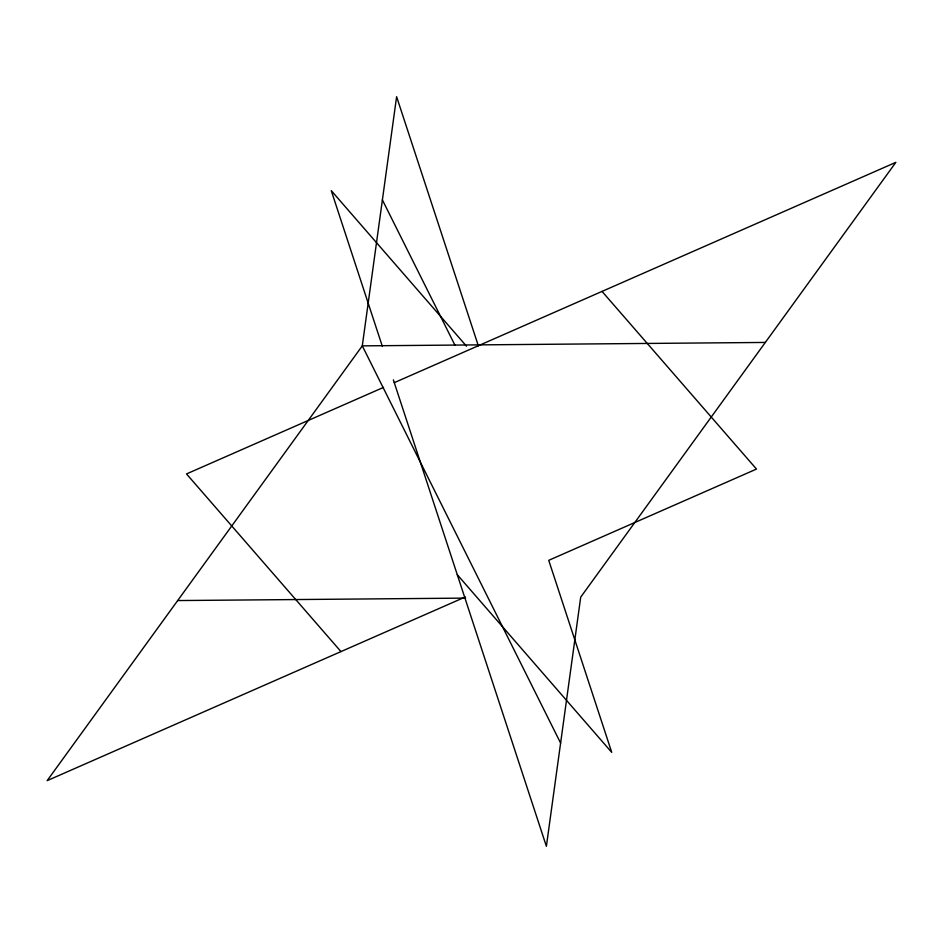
<?xml version="1.0" encoding="UTF-8"?>
<svg xmlns="http://www.w3.org/2000/svg" width="943" height="943" viewBox="0 0 943 943"><rect width="100%" height="100%" fill="white"/><g stroke="black" fill="none" stroke-linecap="round" stroke-linejoin="round"><path stroke-width="1.41" d="M383.518 387.396L186.514 473.928L340.965 651.589M394.268 382.669L895.85 162.349L580.711 597.131L546.386 846.295L393.361 379.876M465.359 596.954L47.15 780.651L362.289 345.869L396.614 96.705L478.372 345.892M765.315 342.439L362.289 345.869L560.614 743.084M177.685 600.561L465.583 598.11M602.035 291.411L756.486 469.072L548.732 560.331L611.736 752.373L457.284 574.711M466.467 346.152L331.264 190.627L382.363 346.387M382.386 199.916L454.939 345.209"/></g></svg>
